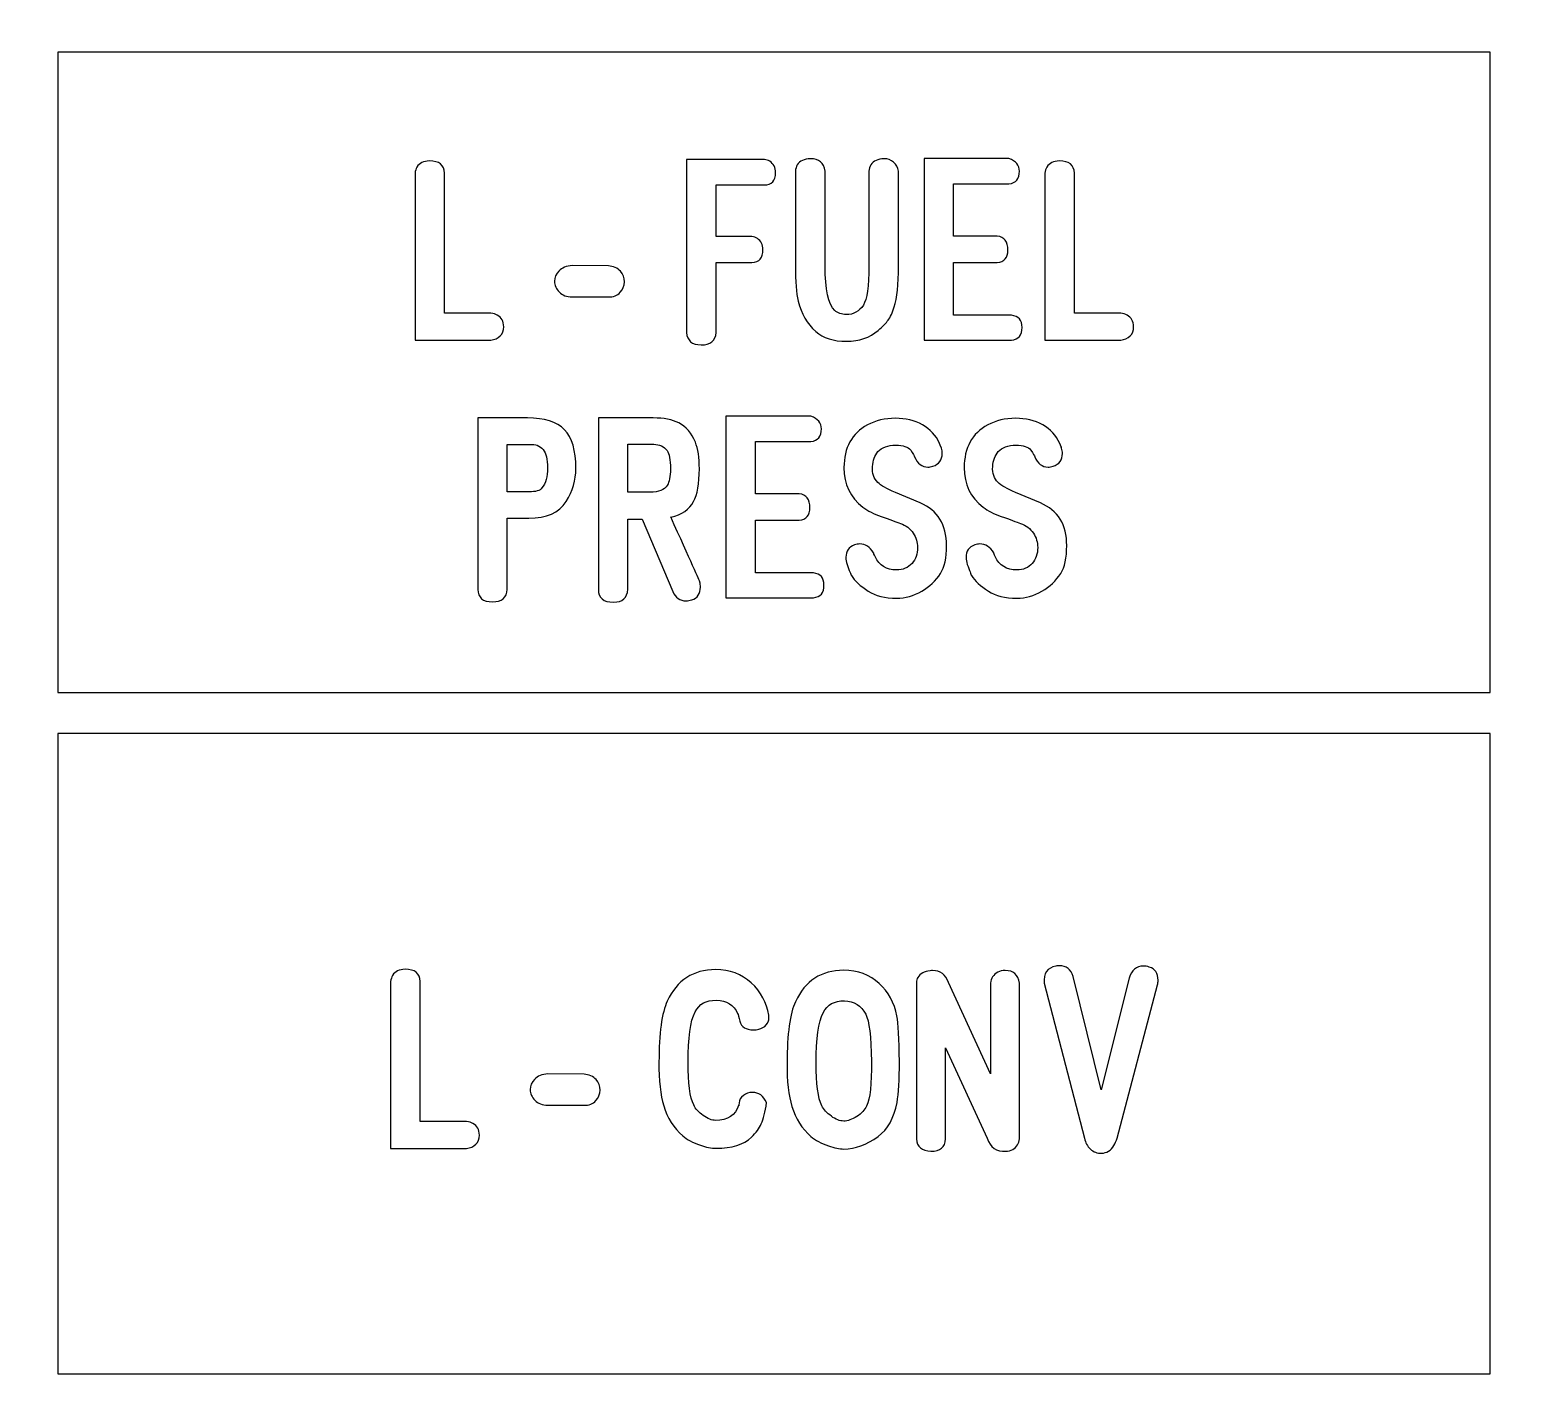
# Model space of a CAD drawing. Extents: x -224 to 225, y -79 to 79.
# Drawn here: x 127.49 to 152.49, y -57.31 to -34.39 of the extents above; entities that cross this region are included whole.
import ezdxf

# ---------------------------------------------------------------- set-up
doc = ezdxf.new("R2010")
doc.units = 0
doc.header["$MEASUREMENT"] = 0
doc.layers.add('PLAN_1', color=7, linetype='CONTINUOUS')

msp = doc.modelspace()

# ---------------------------------------------------------------- linework, layer by layer
at = {"layer": 'PLAN_1', "color": 250}
for points, knots in [([(223.9759, 78.3773), (223.9759, 78.3773), (80.9759, 78.3773), (80.9759, 78.3773), (80.9759, 78.3773), (80.4251, 78.3773), (79.9759, 77.9273), (79.9759, 77.3758), (79.9759, 77.3758), (79.9759, 77.3758), (79.9758, 71.3342), (79.9758, 71.3342), (79.9758, 71.3342), (79.9758, 70.7827), (80.4251, 70.3325), (80.9759, 70.3325), (80.9759, 70.3325), (80.9759, 70.3325), (84.7471, 70.3329), (84.7471, 70.3329), (84.7471, 70.3329), (84.7471, 70.3329), (84.7471, 70.3312), (84.7471, 70.3312), (84.7471, 70.3312), (84.7774, 70.3321), (84.8074, 70.3317), (84.8374, 70.3317), (84.8374, 70.3317), (88.2125, 70.3329), (90.9501, 67.5933), (90.9501, 64.2164), (90.9501, 64.2164), (90.9499, 60.8399), (88.2127, 58.101), (84.8374, 58.101), (84.8374, 58.101), (84.8072, 58.1014), (84.7774, 58.1018), (84.7474, 58.1024), (84.7474, 58.1024), (84.7474, 58.1024), (84.7471, 58.1014), (84.7471, 58.1014), (84.7471, 58.1014), (84.7471, 58.1014), (80.9759, 58.1014), (80.9759, 58.1014), (80.9759, 58.1014), (80.4251, 58.1014), (79.9759, 57.6514), (79.9759, 57.0999), (79.9759, 57.0999), (79.9759, 57.0999), (79.9758, -57.5), (79.9758, -57.5), (79.9758, -57.5), (79.9758, -58.0516), (80.4251, -58.5014), (80.9759, -58.5014), (80.9759, -58.5014), (80.9759, -58.5014), (84.7471, -58.5013), (84.7471, -58.5013), (84.7471, -58.5013), (84.7471, -58.5013), (84.7471, -58.502), (84.7471, -58.502), (84.7471, -58.502), (84.7774, -58.5013), (84.8074, -58.5014), (84.8374, -58.5014), (84.8374, -58.5014), (88.2125, -58.5013), (90.9501, -61.2399), (90.9501, -64.6167), (90.9501, -64.6167), (90.9499, -67.9901), (88.2177, -70.7272), (84.8467, -70.7321), (84.8467, -70.7321), (84.8397, -70.7321), (84.8338, -70.732), (84.8269, -70.7319), (84.8269, -70.7319), (84.8002, -70.7315), (84.7739, -70.7314), (84.7474, -70.7309), (84.7474, -70.7309), (84.7474, -70.7309), (84.7471, -70.7314), (84.7471, -70.7314), (84.7471, -70.7314), (84.7471, -70.7314), (80.9759, -70.7314), (80.9759, -70.7314), (80.9759, -70.7314), (80.4251, -70.7314), (79.9759, -71.181), (79.9759, -71.7325), (79.9759, -71.7325), (79.9759, -71.7325), (79.9758, -77.6209), (79.9758, -77.6209), (79.9758, -77.6209), (79.9758, -77.9033), (80.0791, -78.1466), (80.2822, -78.3424), (80.2822, -78.3424), (80.4854, -78.5379), (80.7318, -78.6325), (81.0136, -78.6218), (81.0136, -78.6218), (81.0136, -78.6218), (224.0136, -78.5346), (224.0136, -78.5346), (224.0136, -78.5346), (224.5508, -78.5142), (224.9758, -78.0725), (224.9758, -77.5342), (224.9758, -77.5342), (224.9758, -77.5342), (224.9758, -71.7378), (224.9758, -71.7378), (224.9758, -71.7378), (224.9758, -71.1866), (224.5266, -70.7368), (223.9758, -70.7368), (223.9758, -70.7368), (223.9758, -70.7368), (220.4778, -70.7365), (220.4778, -70.7365), (220.4778, -70.7365), (220.4778, -70.7365), (220.4778, -70.735), (220.4778, -70.735), (220.4778, -70.735), (220.4481, -70.7357), (220.4179, -70.7368), (220.3879, -70.7368), (220.3879, -70.7368), (217.0127, -70.7365), (214.2753, -67.9983), (214.2753, -64.6215), (214.2753, -64.6215), (214.2753, -61.2481), (217.0057, -58.5128), (220.3752, -58.506), (220.3752, -58.506), (220.381, -58.5058), (220.3857, -58.506), (220.3914, -58.5058), (220.3914, -58.5058), (220.4203, -58.5054), (220.4492, -58.5066), (220.4779, -58.5072), (220.4779, -58.5072), (220.4779, -58.5072), (220.4778, -58.505), (220.4778, -58.505), (220.4778, -58.505), (220.4778, -58.505), (223.9759, -58.505), (223.9759, -58.505), (223.9759, -58.505), (224.5267, -58.505), (224.9758, -58.0556), (224.9758, -57.5041), (224.9758, -57.5041), (224.9758, -57.5041), (224.9758, 57.096), (224.9758, 57.096), (224.9758, 57.096), (224.9758, 57.6478), (224.5266, 58.0971), (223.9758, 58.0971), (223.9758, 58.0971), (223.9758, 58.0971), (220.4778, 58.0973), (220.4778, 58.0973), (220.4778, 58.0973), (220.4778, 58.0973), (220.4778, 58.099), (220.4778, 58.099), (220.4778, 58.099), (220.4481, 58.0981), (220.4179, 58.0971), (220.3879, 58.0971), (220.3879, 58.0971), (217.0127, 58.0973), (214.2753, 60.8356), (214.2753, 64.2126), (214.2753, 64.2126), (214.2753, 67.5856), (217.0053, 70.3207), (220.3743, 70.3279), (220.3743, 70.3279), (220.3808, 70.3282), (220.386, 70.3279), (220.3923, 70.328), (220.3923, 70.328), (220.4209, 70.3288), (220.4495, 70.3274), (220.4779, 70.3268), (220.4779, 70.3268), (220.4779, 70.3268), (220.4778, 70.3291), (220.4778, 70.3291), (220.4778, 70.3291), (220.4778, 70.3291), (223.9759, 70.3291), (223.9759, 70.3291), (223.9759, 70.3291), (224.5267, 70.3291), (224.9758, 70.7785), (224.9758, 71.3299), (224.9758, 71.3299), (224.9758, 71.3299), (224.9758, 77.3759), (224.9758, 77.3759), (224.9758, 77.3759), (224.9758, 77.9276), (224.5265, 78.377), (223.9759, 78.3773)], [0, 0, 0, 0, 0.0175439, 0.0175439, 0.0175439, 0.0175439, 0.0350877, 0.0350877, 0.0350877, 0.0350877, 0.0526316, 0.0526316, 0.0526316, 0.0526316, 0.0701754, 0.0701754, 0.0701754, 0.0701754, 0.0877193, 0.0877193, 0.0877193, 0.0877193, 0.1052632, 0.1052632, 0.1052632, 0.1052632, 0.122807, 0.122807, 0.122807, 0.122807, 0.1403509, 0.1403509, 0.1403509, 0.1403509, 0.1578947, 0.1578947, 0.1578947, 0.1578947, 0.1754386, 0.1754386, 0.1754386, 0.1754386, 0.1929825, 0.1929825, 0.1929825, 0.1929825, 0.2105263, 0.2105263, 0.2105263, 0.2105263, 0.2280702, 0.2280702, 0.2280702, 0.2280702, 0.245614, 0.245614, 0.245614, 0.245614, 0.2631579, 0.2631579, 0.2631579, 0.2631579, 0.2807018, 0.2807018, 0.2807018, 0.2807018, 0.2982456, 0.2982456, 0.2982456, 0.2982456, 0.3157895, 0.3157895, 0.3157895, 0.3157895, 0.3333333, 0.3333333, 0.3333333, 0.3333333, 0.3508772, 0.3508772, 0.3508772, 0.3508772, 0.3684211, 0.3684211, 0.3684211, 0.3684211, 0.3859649, 0.3859649, 0.3859649, 0.3859649, 0.4035088, 0.4035088, 0.4035088, 0.4035088, 0.4210526, 0.4210526, 0.4210526, 0.4210526, 0.4385965, 0.4385965, 0.4385965, 0.4385965, 0.4561404, 0.4561404, 0.4561404, 0.4561404, 0.4736842, 0.4736842, 0.4736842, 0.4736842, 0.4912281, 0.4912281, 0.4912281, 0.4912281, 0.5087719, 0.5087719, 0.5087719, 0.5087719, 0.5263158, 0.5263158, 0.5263158, 0.5263158, 0.5438596, 0.5438596, 0.5438596, 0.5438596, 0.5614035, 0.5614035, 0.5614035, 0.5614035, 0.5789474, 0.5789474, 0.5789474, 0.5789474, 0.5964912, 0.5964912, 0.5964912, 0.5964912, 0.6140351, 0.6140351, 0.6140351, 0.6140351, 0.6315789, 0.6315789, 0.6315789, 0.6315789, 0.6491228, 0.6491228, 0.6491228, 0.6491228, 0.6666667, 0.6666667, 0.6666667, 0.6666667, 0.6842105, 0.6842105, 0.6842105, 0.6842105, 0.7017544, 0.7017544, 0.7017544, 0.7017544, 0.7192982, 0.7192982, 0.7192982, 0.7192982, 0.7368421, 0.7368421, 0.7368421, 0.7368421, 0.754386, 0.754386, 0.754386, 0.754386, 0.7719298, 0.7719298, 0.7719298, 0.7719298, 0.7894737, 0.7894737, 0.7894737, 0.7894737, 0.8070175, 0.8070175, 0.8070175, 0.8070175, 0.8245614, 0.8245614, 0.8245614, 0.8245614, 0.8421053, 0.8421053, 0.8421053, 0.8421053, 0.8596491, 0.8596491, 0.8596491, 0.8596491, 0.877193, 0.877193, 0.877193, 0.877193, 0.8947368, 0.8947368, 0.8947368, 0.8947368, 0.9122807, 0.9122807, 0.9122807, 0.9122807, 0.9298246, 0.9298246, 0.9298246, 0.9298246, 0.9473684, 0.9473684, 0.9473684, 0.9473684, 0.9649123, 0.9649123, 0.9649123, 0.9649123, 1, 1, 1, 1]), ([(101.9357, 69.1187), (101.9357, 69.1187), (203.0161, 69.1187), (203.0161, 69.1187), (203.0161, 69.1187), (203.0161, 69.1187), (203.0161, -69.3472), (203.0161, -69.3472), (203.0161, -69.3472), (203.0161, -69.3472), (101.9357, -69.3472), (101.9357, -69.3472), (101.9357, -69.3472), (101.9357, -69.3472), (101.9357, 69.1187), (101.9357, 69.1187)], [0, 0, 0, 0, 0.2, 0.2, 0.2, 0.2, 0.4, 0.4, 0.4, 0.4, 0.6, 0.6, 0.6, 0.6, 1, 1, 1, 1]), ([(127.9581, -34.7687), (127.9581, -34.7687), (152.0173, -34.7687), (152.0173, -34.7687), (152.0173, -34.7687), (152.0173, -34.7687), (152.0173, -45.5231), (152.0173, -45.5231), (152.0173, -45.5231), (152.0173, -45.5231), (127.9581, -45.5231), (127.9581, -45.5231), (127.9581, -45.5231), (127.9581, -45.5231), (127.9581, -34.7687), (127.9581, -34.7687)], [0, 0, 0, 0, 0.2, 0.2, 0.2, 0.2, 0.4, 0.4, 0.4, 0.4, 0.6, 0.6, 0.6, 0.6, 1, 1, 1, 1]), ([(127.9581, -46.2139), (127.9581, -46.2139), (152.0173, -46.2139), (152.0173, -46.2139), (152.0173, -46.2139), (152.0173, -46.2139), (152.0173, -56.9683), (152.0173, -56.9683), (152.0173, -56.9683), (152.0173, -56.9683), (127.9581, -56.9683), (127.9581, -56.9683), (127.9581, -56.9683), (127.9581, -56.9683), (127.9581, -46.2139), (127.9581, -46.2139)], [0, 0, 0, 0, 0.2, 0.2, 0.2, 0.2, 0.4, 0.4, 0.4, 0.4, 0.6, 0.6, 0.6, 0.6, 1, 1, 1, 1])]:
    msp.add_open_spline(points, degree=3, knots=knots, dxfattribs=at)
at = {"layer": 'PLAN_1', "color": 7}
for points, knots in [([(133.9583, -39.6054), (133.9583, -39.6054), (133.9583, -36.8007), (133.9583, -36.8007), (133.9583, -36.8007), (133.9632, -36.7613), (133.974, -36.7269), (133.9918, -36.6984), (133.9918, -36.6984), (134.0325, -36.6303), (134.1024, -36.5961), (134.2003, -36.5961), (134.2003, -36.5961), (134.3631, -36.5947), (134.4475, -36.6628), (134.4552, -36.8007), (134.4552, -36.8007), (134.4552, -36.8007), (134.4554, -39.1526), (134.4554, -39.1526), (134.4554, -39.1526), (134.4554, -39.1526), (135.234, -39.1526), (135.234, -39.1526), (135.234, -39.1526), (135.2747, -39.1579), (135.3102, -39.1679), (135.34, -39.1846), (135.34, -39.1846), (135.4106, -39.224), (135.4468, -39.29), (135.4481, -39.3816), (135.4481, -39.3816), (135.4507, -39.4437), (135.4309, -39.4954), (135.389, -39.5354), (135.389, -39.5354), (135.3477, -39.576), (135.2962, -39.5989), (135.2339, -39.6054), (135.2339, -39.6054), (135.2339, -39.6054), (133.9583, -39.6054), (133.9583, -39.6054)], [0, 0, 0, 0, 0.0833333, 0.0833333, 0.0833333, 0.0833333, 0.1666667, 0.1666667, 0.1666667, 0.1666667, 0.25, 0.25, 0.25, 0.25, 0.3333333, 0.3333333, 0.3333333, 0.3333333, 0.4166667, 0.4166667, 0.4166667, 0.4166667, 0.5, 0.5, 0.5, 0.5, 0.5833333, 0.5833333, 0.5833333, 0.5833333, 0.6666667, 0.6666667, 0.6666667, 0.6666667, 0.75, 0.75, 0.75, 0.75, 0.8333333, 0.8333333, 0.8333333, 0.8333333, 1, 1, 1, 1]), ([(139.0151, -36.9984), (139.0151, -36.9984), (139.0151, -37.8641), (139.0151, -37.8641), (139.0151, -37.8641), (139.0151, -37.8641), (139.6151, -37.8641), (139.6151, -37.8641), (139.6151, -37.8641), (139.6509, -37.8705), (139.6818, -37.8814), (139.7079, -37.8978), (139.7079, -37.8978), (139.7703, -37.9374), (139.802, -38.0009), (139.8026, -38.0874), (139.8026, -38.0874), (139.804, -38.2238), (139.7416, -38.2958), (139.6151, -38.3035), (139.6151, -38.3035), (139.6151, -38.3035), (139.0151, -38.3034), (139.0151, -38.3034), (139.0151, -38.3034), (139.0151, -38.3034), (139.0151, -39.4769), (139.0151, -39.4769), (139.0151, -39.4769), (139.0061, -39.6175), (138.9222, -39.6867), (138.762, -39.6854), (138.762, -39.6854), (138.6102, -39.6841), (138.5294, -39.6148), (138.5179, -39.4769), (138.5179, -39.4769), (138.5179, -39.4769), (138.518, -36.5717), (138.518, -36.5717), (138.518, -36.5717), (138.518, -36.5717), (139.8257, -36.5717), (139.8257, -36.5717), (139.8257, -36.5717), (139.8612, -36.5756), (139.8923, -36.5853), (139.9183, -36.6017), (139.9183, -36.6017), (139.9807, -36.641), (140.0124, -36.7059), (140.0137, -36.7957), (140.0137, -36.7957), (140.0138, -36.9272), (139.9507, -36.9946), (139.8255, -36.9984), (139.8255, -36.9984), (139.8255, -36.9984), (139.0151, -36.9984), (139.0151, -36.9984)], [0, 0, 0, 0, 0.0625, 0.0625, 0.0625, 0.0625, 0.125, 0.125, 0.125, 0.125, 0.1875, 0.1875, 0.1875, 0.1875, 0.25, 0.25, 0.25, 0.25, 0.3125, 0.3125, 0.3125, 0.3125, 0.375, 0.375, 0.375, 0.375, 0.4375, 0.4375, 0.4375, 0.4375, 0.5, 0.5, 0.5, 0.5, 0.5625, 0.5625, 0.5625, 0.5625, 0.625, 0.625, 0.625, 0.625, 0.6875, 0.6875, 0.6875, 0.6875, 0.75, 0.75, 0.75, 0.75, 0.8125, 0.8125, 0.8125, 0.8125, 0.875, 0.875, 0.875, 0.875, 1, 1, 1, 1]), ([(142.0085, -39.0466), (141.9773, -39.1445), (141.9423, -39.2195), (141.9042, -39.2717), (141.9042, -39.2717), (141.872, -39.3153), (141.8158, -39.3721), (141.7364, -39.4413), (141.7364, -39.4413), (141.5947, -39.564), (141.4192, -39.6256), (141.2094, -39.6256), (141.2094, -39.6256), (140.9857, -39.6255), (140.8127, -39.5704), (140.6894, -39.4598), (140.6894, -39.4598), (140.5432, -39.328), (140.4447, -39.1591), (140.3951, -38.9512), (140.3951, -38.9512), (140.3628, -38.8164), (140.3468, -38.6193), (140.3468, -38.3614), (140.3468, -38.3614), (140.3468, -38.3614), (140.347, -36.765), (140.347, -36.765), (140.347, -36.765), (140.3507, -36.7256), (140.3607, -36.6913), (140.3785, -36.6628), (140.3785, -36.6628), (140.422, -36.5947), (140.4955, -36.5598), (140.5998, -36.5586), (140.5998, -36.5586), (140.7417, -36.5572), (140.8235, -36.6259), (140.8458, -36.7651), (140.8458, -36.7651), (140.8458, -36.7651), (140.8458, -38.3593), (140.8458, -38.3593), (140.8458, -38.3593), (140.8458, -38.7541), (140.9004, -39.0033), (141.0098, -39.1064), (141.0098, -39.1064), (141.0582, -39.152), (141.1223, -39.1756), (141.2018, -39.1768), (141.2018, -39.1768), (141.3233, -39.178), (141.4192, -39.1248), (141.4884, -39.0166), (141.4884, -39.0166), (141.5495, -38.9226), (141.58, -38.7033), (141.58, -38.3593), (141.58, -38.3593), (141.58, -38.3593), (141.5801, -36.765), (141.5801, -36.765), (141.5801, -36.765), (141.5838, -36.7256), (141.5946, -36.6913), (141.6137, -36.6628), (141.6137, -36.6628), (141.6571, -36.5947), (141.7313, -36.5598), (141.8368, -36.5586), (141.8368, -36.5586), (141.8992, -36.5586), (141.9519, -36.5775), (141.9964, -36.6163), (141.9964, -36.6163), (142.0402, -36.6544), (142.0669, -36.704), (142.0771, -36.7651), (142.0771, -36.7651), (142.0771, -36.7651), (142.0771, -38.3614), (142.0771, -38.3614), (142.0771, -38.3614), (142.0771, -38.6714), (142.0542, -38.8998), (142.0085, -39.0466)], [0, 0, 0, 0, 0.0434783, 0.0434783, 0.0434783, 0.0434783, 0.0869565, 0.0869565, 0.0869565, 0.0869565, 0.1304348, 0.1304348, 0.1304348, 0.1304348, 0.173913, 0.173913, 0.173913, 0.173913, 0.2173913, 0.2173913, 0.2173913, 0.2173913, 0.2608696, 0.2608696, 0.2608696, 0.2608696, 0.3043478, 0.3043478, 0.3043478, 0.3043478, 0.3478261, 0.3478261, 0.3478261, 0.3478261, 0.3913043, 0.3913043, 0.3913043, 0.3913043, 0.4347826, 0.4347826, 0.4347826, 0.4347826, 0.4782609, 0.4782609, 0.4782609, 0.4782609, 0.5217391, 0.5217391, 0.5217391, 0.5217391, 0.5652174, 0.5652174, 0.5652174, 0.5652174, 0.6086957, 0.6086957, 0.6086957, 0.6086957, 0.6521739, 0.6521739, 0.6521739, 0.6521739, 0.6956522, 0.6956522, 0.6956522, 0.6956522, 0.7391304, 0.7391304, 0.7391304, 0.7391304, 0.7826087, 0.7826087, 0.7826087, 0.7826087, 0.826087, 0.826087, 0.826087, 0.826087, 0.8695652, 0.8695652, 0.8695652, 0.8695652, 0.9130435, 0.9130435, 0.9130435, 0.9130435, 1, 1, 1, 1]), ([(142.507, -39.6054), (142.507, -39.6054), (142.507, -36.5527), (142.507, -36.5527), (142.507, -36.5527), (142.507, -36.5527), (143.9333, -36.5527), (143.9333, -36.5527), (143.9333, -36.5527), (144.0516, -36.5971), (144.11, -36.6697), (144.11, -36.769), (144.11, -36.769), (144.1101, -36.8955), (144.0515, -36.9666), (143.9333, -36.9813), (143.9333, -36.9813), (143.9333, -36.9813), (143.0041, -36.9811), (143.0041, -36.9811), (143.0041, -36.9811), (143.0041, -36.9811), (143.0041, -37.8565), (143.0041, -37.8565), (143.0041, -37.8565), (143.0041, -37.8565), (143.7363, -37.8565), (143.7363, -37.8565), (143.7363, -37.8565), (143.8565, -37.8736), (143.9168, -37.952), (143.9168, -38.0912), (143.9168, -38.0912), (143.9169, -38.2189), (143.8564, -38.2902), (143.7362, -38.3035), (143.7362, -38.3035), (143.7362, -38.3035), (143.0041, -38.3034), (143.0041, -38.3034), (143.0041, -38.3034), (143.0041, -38.3034), (143.0041, -39.1883), (143.0041, -39.1883), (143.0041, -39.1883), (143.0041, -39.1883), (143.976, -39.1883), (143.976, -39.1883), (143.976, -39.1883), (144.0943, -39.1998), (144.1532, -39.2685), (144.1532, -39.395), (144.1532, -39.395), (144.1532, -39.5226), (144.0941, -39.5927), (143.9765, -39.6054), (143.9765, -39.6054), (143.9765, -39.6054), (142.507, -39.6054), (142.507, -39.6054)], [0, 0, 0, 0, 0.0625, 0.0625, 0.0625, 0.0625, 0.125, 0.125, 0.125, 0.125, 0.1875, 0.1875, 0.1875, 0.1875, 0.25, 0.25, 0.25, 0.25, 0.3125, 0.3125, 0.3125, 0.3125, 0.375, 0.375, 0.375, 0.375, 0.4375, 0.4375, 0.4375, 0.4375, 0.5, 0.5, 0.5, 0.5, 0.5625, 0.5625, 0.5625, 0.5625, 0.625, 0.625, 0.625, 0.625, 0.6875, 0.6875, 0.6875, 0.6875, 0.75, 0.75, 0.75, 0.75, 0.8125, 0.8125, 0.8125, 0.8125, 0.875, 0.875, 0.875, 0.875, 1, 1, 1, 1]), ([(144.5374, -39.6054), (144.5374, -39.6054), (144.5374, -36.8007), (144.5374, -36.8007), (144.5374, -36.8007), (144.5423, -36.7613), (144.5531, -36.7269), (144.5709, -36.6984), (144.5709, -36.6984), (144.6116, -36.6303), (144.6815, -36.5961), (144.7794, -36.5961), (144.7794, -36.5961), (144.9422, -36.5947), (145.0266, -36.6628), (145.0343, -36.8007), (145.0343, -36.8007), (145.0343, -36.8007), (145.0345, -39.1526), (145.0345, -39.1526), (145.0345, -39.1526), (145.0345, -39.1526), (145.8131, -39.1526), (145.8131, -39.1526), (145.8131, -39.1526), (145.8538, -39.1579), (145.8893, -39.1679), (145.9191, -39.1846), (145.9191, -39.1846), (145.9897, -39.224), (146.0259, -39.29), (146.0272, -39.3816), (146.0272, -39.3816), (146.0298, -39.4437), (146.01, -39.4954), (145.9681, -39.5354), (145.9681, -39.5354), (145.9268, -39.576), (145.8753, -39.5989), (145.813, -39.6054), (145.813, -39.6054), (145.813, -39.6054), (144.5374, -39.6054), (144.5374, -39.6054)], [0, 0, 0, 0, 0.0833333, 0.0833333, 0.0833333, 0.0833333, 0.1666667, 0.1666667, 0.1666667, 0.1666667, 0.25, 0.25, 0.25, 0.25, 0.3333333, 0.3333333, 0.3333333, 0.3333333, 0.4166667, 0.4166667, 0.4166667, 0.4166667, 0.5, 0.5, 0.5, 0.5, 0.5833333, 0.5833333, 0.5833333, 0.5833333, 0.6666667, 0.6666667, 0.6666667, 0.6666667, 0.75, 0.75, 0.75, 0.75, 0.8333333, 0.8333333, 0.8333333, 0.8333333, 1, 1, 1, 1]), ([(136.5969, -38.8806), (136.5072, -38.8793), (136.4347, -38.8514), (136.3788, -38.7968), (136.3788, -38.7968), (136.328, -38.7457), (136.3025, -38.6856), (136.3025, -38.6162), (136.3025, -38.6162), (136.3026, -38.5495), (136.3267, -38.4922), (136.375, -38.4445), (136.375, -38.4445), (136.4272, -38.3911), (136.5015, -38.3606), (136.5968, -38.3518), (136.5968, -38.3518), (136.5968, -38.3518), (137.2059, -38.3574), (137.2059, -38.3574), (137.2059, -38.3574), (137.2916, -38.3651), (137.359, -38.3956), (137.4086, -38.4491), (137.4086, -38.4491), (137.4526, -38.4974), (137.4741, -38.5551), (137.4741, -38.6239), (137.4741, -38.6239), (137.4742, -38.693), (137.4512, -38.7529), (137.4054, -38.8024), (137.4054, -38.8024), (137.3547, -38.8558), (137.2878, -38.8819), (137.2058, -38.8806), (137.2058, -38.8806), (137.2058, -38.8806), (136.5969, -38.8806), (136.5969, -38.8806)], [0, 0, 0, 0, 0.0909091, 0.0909091, 0.0909091, 0.0909091, 0.1818182, 0.1818182, 0.1818182, 0.1818182, 0.2727273, 0.2727273, 0.2727273, 0.2727273, 0.3636364, 0.3636364, 0.3636364, 0.3636364, 0.4545455, 0.4545455, 0.4545455, 0.4545455, 0.5454545, 0.5454545, 0.5454545, 0.5454545, 0.6363636, 0.6363636, 0.6363636, 0.6363636, 0.7272727, 0.7272727, 0.7272727, 0.7272727, 0.8181818, 0.8181818, 0.8181818, 0.8181818, 1, 1, 1, 1]), ([(136.4953, -42.3169), (136.375, -42.5046), (136.1659, -42.598), (135.8697, -42.598), (135.8697, -42.598), (135.8697, -42.598), (135.5081, -42.598), (135.5081, -42.598), (135.5081, -42.598), (135.5081, -42.598), (135.5081, -43.7925), (135.5081, -43.7925), (135.5081, -43.7925), (135.5017, -43.9316), (135.4177, -44.001), (135.2569, -44.001), (135.2569, -44.001), (135.0993, -44.001), (135.0172, -43.9318), (135.0108, -43.7925), (135.0108, -43.7925), (135.0108, -43.7925), (135.011, -40.9129), (135.011, -40.9129), (135.011, -40.9129), (135.011, -40.9129), (135.8474, -40.9129), (135.8474, -40.9129), (135.8474, -40.9129), (136.133, -40.9129), (136.3401, -40.979), (136.4685, -41.1113), (136.4685, -41.1113), (136.5969, -41.2434), (136.6611, -41.459), (136.6611, -41.7584), (136.6611, -41.7584), (136.6612, -41.9579), (136.6058, -42.1442), (136.4953, -42.3169)], [0, 0, 0, 0, 0.0909091, 0.0909091, 0.0909091, 0.0909091, 0.1818182, 0.1818182, 0.1818182, 0.1818182, 0.2727273, 0.2727273, 0.2727273, 0.2727273, 0.3636364, 0.3636364, 0.3636364, 0.3636364, 0.4545455, 0.4545455, 0.4545455, 0.4545455, 0.5454545, 0.5454545, 0.5454545, 0.5454545, 0.6363636, 0.6363636, 0.6363636, 0.6363636, 0.7272727, 0.7272727, 0.7272727, 0.7272727, 0.8181818, 0.8181818, 0.8181818, 0.8181818, 1, 1, 1, 1]), ([(138.2892, -43.8292), (138.2892, -43.8292), (137.773, -42.6153), (137.773, -42.6153), (137.773, -42.6153), (137.6905, -42.6114), (137.6108, -42.6107), (137.5345, -42.6133), (137.5345, -42.6133), (137.5345, -42.6133), (137.5345, -43.7918), (137.5345, -43.7918), (137.5345, -43.7918), (137.5212, -43.9362), (137.4411, -44.0081), (137.2942, -44.0081), (137.2942, -44.0081), (137.1208, -44.0081), (137.0349, -43.9362), (137.0374, -43.7918), (137.0374, -43.7918), (137.0374, -43.7918), (137.0374, -40.9129), (137.0374, -40.9129), (137.0374, -40.9129), (137.0374, -40.9129), (137.9592, -40.9129), (137.9592, -40.9129), (137.9592, -40.9129), (138.138, -40.9129), (138.2808, -40.9403), (138.3876, -40.9948), (138.3876, -40.9948), (138.5104, -41.0583), (138.6037, -41.1665), (138.6673, -41.3209), (138.6673, -41.3209), (138.7118, -41.4289), (138.734, -41.5784), (138.734, -41.7698), (138.734, -41.7698), (138.7341, -42.0176), (138.7016, -42.2007), (138.6374, -42.3191), (138.6374, -42.3191), (138.5662, -42.4493), (138.4391, -42.5364), (138.2554, -42.5797), (138.2554, -42.5797), (138.2554, -42.5797), (138.2537, -42.5739), (138.2537, -42.5739), (138.2537, -42.5739), (138.5817, -43.3005), (138.7442, -43.6653), (138.7417, -43.6691), (138.7417, -43.6691), (138.7488, -43.6964), (138.7525, -43.7245), (138.7525, -43.7531), (138.7525, -43.7531), (138.7525, -43.8661), (138.7042, -43.9381), (138.6075, -43.9693), (138.6075, -43.9693), (138.5727, -43.9799), (138.5402, -43.9858), (138.509, -43.9858), (138.509, -43.9858), (138.4074, -43.9858), (138.3342, -43.9337), (138.2892, -43.8292)], [0, 0, 0, 0, 0.0526316, 0.0526316, 0.0526316, 0.0526316, 0.1052632, 0.1052632, 0.1052632, 0.1052632, 0.1578947, 0.1578947, 0.1578947, 0.1578947, 0.2105263, 0.2105263, 0.2105263, 0.2105263, 0.2631579, 0.2631579, 0.2631579, 0.2631579, 0.3157895, 0.3157895, 0.3157895, 0.3157895, 0.3684211, 0.3684211, 0.3684211, 0.3684211, 0.4210526, 0.4210526, 0.4210526, 0.4210526, 0.4736842, 0.4736842, 0.4736842, 0.4736842, 0.5263158, 0.5263158, 0.5263158, 0.5263158, 0.5789474, 0.5789474, 0.5789474, 0.5789474, 0.6315789, 0.6315789, 0.6315789, 0.6315789, 0.6842105, 0.6842105, 0.6842105, 0.6842105, 0.7368421, 0.7368421, 0.7368421, 0.7368421, 0.7894737, 0.7894737, 0.7894737, 0.7894737, 0.8421053, 0.8421053, 0.8421053, 0.8421053, 0.8947368, 0.8947368, 0.8947368, 0.8947368, 1, 1, 1, 1]), ([(139.181, -43.9337), (139.181, -43.9337), (139.181, -40.881), (139.181, -40.881), (139.181, -40.881), (139.181, -40.881), (140.6075, -40.881), (140.6075, -40.881), (140.6075, -40.881), (140.7258, -40.9256), (140.7841, -40.9981), (140.7841, -41.0973), (140.7841, -41.0973), (140.7841, -41.2237), (140.7256, -41.2949), (140.6074, -41.3096), (140.6074, -41.3096), (140.6074, -41.3096), (139.678, -41.3094), (139.678, -41.3094), (139.678, -41.3094), (139.678, -41.3094), (139.678, -42.1849), (139.678, -42.1849), (139.678, -42.1849), (139.678, -42.1849), (140.4105, -42.1849), (140.4105, -42.1849), (140.4105, -42.1849), (140.5305, -42.2019), (140.5909, -42.2803), (140.5909, -42.4195), (140.5909, -42.4195), (140.5911, -42.5471), (140.5305, -42.6185), (140.4103, -42.6318), (140.4103, -42.6318), (140.4103, -42.6318), (139.678, -42.6317), (139.678, -42.6317), (139.678, -42.6317), (139.678, -42.6317), (139.678, -43.5166), (139.678, -43.5166), (139.678, -43.5166), (139.678, -43.5166), (140.6502, -43.5166), (140.6502, -43.5166), (140.6502, -43.5166), (140.7683, -43.5281), (140.8273, -43.5968), (140.8273, -43.7233), (140.8273, -43.7233), (140.8274, -43.8509), (140.7682, -43.921), (140.6506, -43.9337), (140.6506, -43.9337), (140.6506, -43.9337), (139.181, -43.9337), (139.181, -43.9337)], [0, 0, 0, 0, 0.0625, 0.0625, 0.0625, 0.0625, 0.125, 0.125, 0.125, 0.125, 0.1875, 0.1875, 0.1875, 0.1875, 0.25, 0.25, 0.25, 0.25, 0.3125, 0.3125, 0.3125, 0.3125, 0.375, 0.375, 0.375, 0.375, 0.4375, 0.4375, 0.4375, 0.4375, 0.5, 0.5, 0.5, 0.5, 0.5625, 0.5625, 0.5625, 0.5625, 0.625, 0.625, 0.625, 0.625, 0.6875, 0.6875, 0.6875, 0.6875, 0.75, 0.75, 0.75, 0.75, 0.8125, 0.8125, 0.8125, 0.8125, 0.875, 0.875, 0.875, 0.875, 1, 1, 1, 1]), ([(142.7854, -43.5242), (142.706, -43.6482), (142.6002, -43.7481), (142.4687, -43.8237), (142.4687, -43.8237), (142.3333, -43.9018), (142.1934, -43.9412), (142.0497, -43.9412), (142.0497, -43.9412), (141.8509, -43.9411), (141.6912, -43.9018), (141.5711, -43.8237), (141.5711, -43.8237), (141.4358, -43.7359), (141.3409, -43.6483), (141.2876, -43.5612), (141.2876, -43.5612), (141.2769, -43.5414), (141.2526, -43.4785), (141.2151, -43.373), (141.2151, -43.373), (141.2018, -43.3347), (141.1947, -43.2947), (141.1947, -43.2541), (141.1947, -43.2541), (141.1947, -43.1485), (141.2431, -43.0787), (141.3397, -43.0455), (141.3397, -43.0455), (141.3697, -43.0354), (141.3988, -43.0303), (141.4274, -43.0303), (141.4274, -43.0303), (141.5215, -43.0303), (141.599, -43.0793), (141.6601, -43.1779), (141.6601, -43.1779), (141.6602, -43.186), (141.6683, -43.2076), (141.6842, -43.2408), (141.6842, -43.2408), (141.7549, -43.3914), (141.8762, -43.4664), (142.0472, -43.4664), (142.0472, -43.4664), (142.1553, -43.4664), (142.2417, -43.4295), (142.3059, -43.3564), (142.3059, -43.3564), (142.3671, -43.2885), (142.3975, -43.1987), (142.3975, -43.0882), (142.3975, -43.0882), (142.3976, -43.0017), (142.3739, -42.9222), (142.3269, -42.8497), (142.3269, -42.8497), (142.2748, -42.7715), (142.2023, -42.717), (142.1108, -42.6857), (142.1108, -42.6857), (142.039, -42.6584), (141.9309, -42.6197), (141.7866, -42.5689), (141.7866, -42.5689), (141.664, -42.5262), (141.5622, -42.4741), (141.4814, -42.4124), (141.4814, -42.4124), (141.2691, -42.2508), (141.163, -42.0291), (141.163, -41.7476), (141.163, -41.7476), (141.1631, -41.4118), (141.2945, -41.1729), (141.5577, -41.0304), (141.5577, -41.0304), (141.6946, -40.956), (141.8508, -40.9185), (142.0269, -40.9185), (142.0269, -40.9185), (142.196, -40.9185), (142.3472, -40.9554), (142.4814, -41.0286), (142.4814, -41.0286), (142.6105, -41.1004), (142.7064, -41.204), (142.7681, -41.3394), (142.7681, -41.3394), (142.7681, -41.3394), (142.7923, -41.3953), (142.7923, -41.3953), (142.7923, -41.3953), (142.7935, -41.3977), (142.7941, -41.4005), (142.7941, -41.4029), (142.7941, -41.4029), (142.7923, -41.3977), (142.7909, -41.3953), (142.7909, -41.3953), (142.7909, -41.3953), (142.7909, -41.3967), (142.7935, -41.4055), (142.7998, -41.4215), (142.7998, -41.4215), (142.8088, -41.45), (142.8132, -41.4798), (142.8132, -41.5111), (142.8132, -41.5111), (142.8134, -41.6196), (142.7604, -41.6909), (142.6549, -41.7234), (142.6549, -41.7234), (142.6264, -41.7329), (142.599, -41.738), (142.5729, -41.738), (142.5729, -41.738), (142.4726, -41.738), (142.3968, -41.6807), (142.3472, -41.5669), (142.3472, -41.5669), (142.3448, -41.5517), (142.3237, -41.5142), (142.2843, -41.4531), (142.2843, -41.4531), (142.2381, -41.3973), (142.1553, -41.3692), (142.0345, -41.3692), (142.0345, -41.3692), (141.8992, -41.3692), (141.7993, -41.4061), (141.7344, -41.4792), (141.7344, -41.4792), (141.6793, -41.5433), (141.648, -41.6273), (141.6416, -41.7303), (141.6416, -41.7303), (141.6354, -41.8422), (141.6651, -41.9313), (141.7313, -41.9968), (141.7313, -41.9968), (141.7835, -42.0488), (141.8819, -42.1055), (142.0269, -42.1665), (142.0269, -42.1665), (142.0269, -42.1665), (142.4427, -42.3411), (142.4427, -42.3411), (142.4427, -42.3411), (142.7383, -42.4657), (142.8857, -42.7049), (142.8857, -43.0582), (142.8857, -43.0582), (142.8858, -43.2637), (142.852, -43.4187), (142.7854, -43.5242)], [0, 0, 0, 0, 0.025, 0.025, 0.025, 0.025, 0.05, 0.05, 0.05, 0.05, 0.075, 0.075, 0.075, 0.075, 0.1, 0.1, 0.1, 0.1, 0.125, 0.125, 0.125, 0.125, 0.15, 0.15, 0.15, 0.15, 0.175, 0.175, 0.175, 0.175, 0.2, 0.2, 0.2, 0.2, 0.225, 0.225, 0.225, 0.225, 0.25, 0.25, 0.25, 0.25, 0.275, 0.275, 0.275, 0.275, 0.3, 0.3, 0.3, 0.3, 0.325, 0.325, 0.325, 0.325, 0.35, 0.35, 0.35, 0.35, 0.375, 0.375, 0.375, 0.375, 0.4, 0.4, 0.4, 0.4, 0.425, 0.425, 0.425, 0.425, 0.45, 0.45, 0.45, 0.45, 0.475, 0.475, 0.475, 0.475, 0.5, 0.5, 0.5, 0.5, 0.525, 0.525, 0.525, 0.525, 0.55, 0.55, 0.55, 0.55, 0.575, 0.575, 0.575, 0.575, 0.6, 0.6, 0.6, 0.6, 0.625, 0.625, 0.625, 0.625, 0.65, 0.65, 0.65, 0.65, 0.675, 0.675, 0.675, 0.675, 0.7, 0.7, 0.7, 0.7, 0.725, 0.725, 0.725, 0.725, 0.75, 0.75, 0.75, 0.75, 0.775, 0.775, 0.775, 0.775, 0.8, 0.8, 0.8, 0.8, 0.825, 0.825, 0.825, 0.825, 0.85, 0.85, 0.85, 0.85, 0.875, 0.875, 0.875, 0.875, 0.9, 0.9, 0.9, 0.9, 0.925, 0.925, 0.925, 0.925, 0.95, 0.95, 0.95, 0.95, 1, 1, 1, 1]), ([(144.8043, -43.5242), (144.7247, -43.6482), (144.6191, -43.7481), (144.4876, -43.8237), (144.4876, -43.8237), (144.3522, -43.9018), (144.2123, -43.9412), (144.0686, -43.9412), (144.0686, -43.9412), (143.8698, -43.9411), (143.7101, -43.9018), (143.59, -43.8237), (143.59, -43.8237), (143.4547, -43.7359), (143.3598, -43.6483), (143.3065, -43.5612), (143.3065, -43.5612), (143.2958, -43.5414), (143.2715, -43.4785), (143.234, -43.373), (143.234, -43.373), (143.2207, -43.3347), (143.2136, -43.2947), (143.2136, -43.2541), (143.2136, -43.2541), (143.2136, -43.1485), (143.262, -43.0787), (143.3586, -43.0455), (143.3586, -43.0455), (143.3886, -43.0354), (143.4177, -43.0303), (143.4463, -43.0303), (143.4463, -43.0303), (143.5404, -43.0303), (143.6179, -43.0793), (143.679, -43.1779), (143.679, -43.1779), (143.6791, -43.186), (143.6872, -43.2076), (143.7031, -43.2408), (143.7031, -43.2408), (143.7738, -43.3914), (143.8951, -43.4664), (144.0661, -43.4664), (144.0661, -43.4664), (144.1742, -43.4664), (144.2606, -43.4295), (144.3248, -43.3564), (144.3248, -43.3564), (144.386, -43.2885), (144.4164, -43.1987), (144.4164, -43.0882), (144.4164, -43.0882), (144.4165, -43.0017), (144.3928, -42.9222), (144.3458, -42.8497), (144.3458, -42.8497), (144.2937, -42.7715), (144.2212, -42.717), (144.1297, -42.6857), (144.1297, -42.6857), (144.058, -42.6584), (143.9498, -42.6197), (143.8055, -42.5689), (143.8055, -42.5689), (143.6829, -42.5262), (143.5811, -42.4741), (143.5003, -42.4124), (143.5003, -42.4124), (143.288, -42.2508), (143.1819, -42.0291), (143.1819, -41.7476), (143.1819, -41.7476), (143.182, -41.4118), (143.3134, -41.1729), (143.5766, -41.0304), (143.5766, -41.0304), (143.7135, -40.956), (143.8697, -40.9185), (144.0458, -40.9185), (144.0458, -40.9185), (144.2149, -40.9185), (144.3661, -40.9554), (144.5003, -41.0286), (144.5003, -41.0286), (144.6295, -41.1004), (144.7253, -41.204), (144.787, -41.3394), (144.787, -41.3394), (144.787, -41.3394), (144.8112, -41.3953), (144.8112, -41.3953), (144.8112, -41.3953), (144.8124, -41.3977), (144.813, -41.4005), (144.813, -41.4029), (144.813, -41.4029), (144.8112, -41.3977), (144.8098, -41.3953), (144.8098, -41.3953), (144.8098, -41.3953), (144.8098, -41.3967), (144.8124, -41.4055), (144.8187, -41.4215), (144.8187, -41.4215), (144.8277, -41.45), (144.8321, -41.4798), (144.8321, -41.5111), (144.8321, -41.5111), (144.8323, -41.6196), (144.7793, -41.6909), (144.6738, -41.7234), (144.6738, -41.7234), (144.6453, -41.7329), (144.6179, -41.738), (144.5918, -41.738), (144.5918, -41.738), (144.4915, -41.738), (144.4157, -41.6807), (144.3661, -41.5669), (144.3661, -41.5669), (144.3637, -41.5517), (144.3426, -41.5142), (144.3032, -41.4531), (144.3032, -41.4531), (144.257, -41.3973), (144.1742, -41.3692), (144.0534, -41.3692), (144.0534, -41.3692), (143.9181, -41.3692), (143.8182, -41.4061), (143.7533, -41.4792), (143.7533, -41.4792), (143.6982, -41.5433), (143.6669, -41.6273), (143.6605, -41.7303), (143.6605, -41.7303), (143.6543, -41.8422), (143.684, -41.9313), (143.7502, -41.9968), (143.7502, -41.9968), (143.8024, -42.0488), (143.9008, -42.1055), (144.0458, -42.1665), (144.0458, -42.1665), (144.0458, -42.1665), (144.4616, -42.3411), (144.4616, -42.3411), (144.4616, -42.3411), (144.7572, -42.4657), (144.9046, -42.7049), (144.9046, -43.0582), (144.9046, -43.0582), (144.9047, -43.2637), (144.8709, -43.4187), (144.8043, -43.5242)], [0, 0, 0, 0, 0.025, 0.025, 0.025, 0.025, 0.05, 0.05, 0.05, 0.05, 0.075, 0.075, 0.075, 0.075, 0.1, 0.1, 0.1, 0.1, 0.125, 0.125, 0.125, 0.125, 0.15, 0.15, 0.15, 0.15, 0.175, 0.175, 0.175, 0.175, 0.2, 0.2, 0.2, 0.2, 0.225, 0.225, 0.225, 0.225, 0.25, 0.25, 0.25, 0.25, 0.275, 0.275, 0.275, 0.275, 0.3, 0.3, 0.3, 0.3, 0.325, 0.325, 0.325, 0.325, 0.35, 0.35, 0.35, 0.35, 0.375, 0.375, 0.375, 0.375, 0.4, 0.4, 0.4, 0.4, 0.425, 0.425, 0.425, 0.425, 0.45, 0.45, 0.45, 0.45, 0.475, 0.475, 0.475, 0.475, 0.5, 0.5, 0.5, 0.5, 0.525, 0.525, 0.525, 0.525, 0.55, 0.55, 0.55, 0.55, 0.575, 0.575, 0.575, 0.575, 0.6, 0.6, 0.6, 0.6, 0.625, 0.625, 0.625, 0.625, 0.65, 0.65, 0.65, 0.65, 0.675, 0.675, 0.675, 0.675, 0.7, 0.7, 0.7, 0.7, 0.725, 0.725, 0.725, 0.725, 0.75, 0.75, 0.75, 0.75, 0.775, 0.775, 0.775, 0.775, 0.8, 0.8, 0.8, 0.8, 0.825, 0.825, 0.825, 0.825, 0.85, 0.85, 0.85, 0.85, 0.875, 0.875, 0.875, 0.875, 0.9, 0.9, 0.9, 0.9, 0.925, 0.925, 0.925, 0.925, 0.95, 0.95, 0.95, 0.95, 1, 1, 1, 1]), ([(136.1661, -41.5644), (136.1425, -41.4678), (136.0902, -41.4036), (136.0108, -41.3725), (136.0108, -41.3725), (135.9861, -41.3629), (135.9377, -41.3578), (135.8658, -41.3578), (135.8658, -41.3578), (135.8658, -41.3578), (135.5081, -41.3578), (135.5081, -41.3578), (135.5081, -41.3578), (135.5081, -41.3578), (135.5081, -42.155), (135.5081, -42.155), (135.5081, -42.155), (135.5081, -42.155), (135.8736, -42.155), (135.8736, -42.155), (135.8736, -42.155), (135.9847, -42.155), (136.0578, -42.1334), (136.0909, -42.0895), (136.0909, -42.0895), (136.1534, -42.0087), (136.1843, -41.8988), (136.1843, -41.7584), (136.1843, -41.7584), (136.1843, -41.68), (136.178, -41.6152), (136.1661, -41.5644)], [0, 0, 0, 0, 0.1111111, 0.1111111, 0.1111111, 0.1111111, 0.2222222, 0.2222222, 0.2222222, 0.2222222, 0.3333333, 0.3333333, 0.3333333, 0.3333333, 0.4444444, 0.4444444, 0.4444444, 0.4444444, 0.5555556, 0.5555556, 0.5555556, 0.5555556, 0.6666667, 0.6666667, 0.6666667, 0.6666667, 0.7777778, 0.7777778, 0.7777778, 0.7777778, 1, 1, 1, 1]), ([(138.1937, -41.462), (138.1392, -41.3915), (138.064, -41.3559), (137.9687, -41.3559), (137.9687, -41.3559), (137.9687, -41.3559), (137.5345, -41.3559), (137.5345, -41.3559), (137.5345, -41.3559), (137.5345, -41.3559), (137.5345, -42.1607), (137.5345, -42.1607), (137.5345, -42.1607), (137.5345, -42.1607), (137.9072, -42.1607), (137.9072, -42.1607), (137.9072, -42.1607), (138.052, -42.1607), (138.1486, -42.122), (138.1956, -42.0451), (138.1956, -42.0451), (138.2306, -41.989), (138.2477, -41.8976), (138.2477, -41.7698), (138.2477, -41.7698), (138.2477, -41.6128), (138.2299, -41.5105), (138.1937, -41.462)], [0, 0, 0, 0, 0.125, 0.125, 0.125, 0.125, 0.25, 0.25, 0.25, 0.25, 0.375, 0.375, 0.375, 0.375, 0.5, 0.5, 0.5, 0.5, 0.625, 0.625, 0.625, 0.625, 0.75, 0.75, 0.75, 0.75, 1, 1, 1, 1]), ([(133.5495, -53.1843), (133.5495, -53.1843), (133.5495, -50.3798), (133.5495, -50.3798), (133.5495, -50.3798), (133.5547, -50.3402), (133.5653, -50.3061), (133.5831, -50.2774), (133.5831, -50.2774), (133.6237, -50.2095), (133.6937, -50.1751), (133.7916, -50.1751), (133.7916, -50.1751), (133.9543, -50.1738), (134.0388, -50.2419), (134.0465, -50.3799), (134.0465, -50.3799), (134.0465, -50.3799), (134.0466, -52.7318), (134.0466, -52.7318), (134.0466, -52.7318), (134.0466, -52.7318), (134.8253, -52.7318), (134.8253, -52.7318), (134.8253, -52.7318), (134.8659, -52.7369), (134.9015, -52.747), (134.9313, -52.7636), (134.9313, -52.7636), (135.0021, -52.8029), (135.0381, -52.8692), (135.0394, -52.9606), (135.0394, -52.9606), (135.0421, -53.0228), (135.0222, -53.0744), (134.9803, -53.1146), (134.9803, -53.1146), (134.9392, -53.1552), (134.8875, -53.1781), (134.8252, -53.1844), (134.8252, -53.1844), (134.8252, -53.1844), (133.5495, -53.1843), (133.5495, -53.1843)], [0, 0, 0, 0, 0.0833333, 0.0833333, 0.0833333, 0.0833333, 0.1666667, 0.1666667, 0.1666667, 0.1666667, 0.25, 0.25, 0.25, 0.25, 0.3333333, 0.3333333, 0.3333333, 0.3333333, 0.4166667, 0.4166667, 0.4166667, 0.4166667, 0.5, 0.5, 0.5, 0.5, 0.5833333, 0.5833333, 0.5833333, 0.5833333, 0.6666667, 0.6666667, 0.6666667, 0.6666667, 0.75, 0.75, 0.75, 0.75, 0.8333333, 0.8333333, 0.8333333, 0.8333333, 1, 1, 1, 1]), ([(139.6076, -52.9962), (139.483, -53.1202), (139.284, -53.1825), (139.0093, -53.1825), (139.0093, -53.1825), (138.9363, -53.1825), (138.8498, -53.1654), (138.7506, -53.1305), (138.7506, -53.1305), (138.6241, -53.0858), (138.5256, -53.0331), (138.4563, -52.9721), (138.4563, -52.9721), (138.3039, -52.8404), (138.1969, -52.6727), (138.1359, -52.4693), (138.1359, -52.4693), (138.08, -52.2868), (138.0533, -52.0421), (138.0558, -51.7358), (138.0558, -51.7358), (138.0572, -51.2476), (138.1035, -50.9055), (138.1957, -50.7097), (138.1957, -50.7097), (138.3598, -50.3569), (138.6298, -50.1809), (139.0074, -50.1809), (139.0074, -50.1809), (139.2447, -50.1809), (139.4441, -50.2546), (139.6056, -50.4026), (139.6056, -50.4026), (139.7677, -50.554), (139.8662, -50.7351), (139.8993, -50.9461), (139.8993, -50.9461), (139.907, -50.9867), (139.905, -51.0192), (139.8942, -51.0428), (139.8942, -51.0428), (139.8568, -51.1419), (139.7722, -51.1916), (139.6406, -51.1916), (139.6406, -51.1916), (139.5153, -51.1915), (139.4397, -51.1438), (139.4136, -51.0485), (139.4136, -51.0485), (139.3978, -50.9792), (139.385, -50.9353), (139.3761, -50.9164), (139.3761, -50.9164), (139.3145, -50.7738), (139.1943, -50.7001), (139.017, -50.6951), (139.017, -50.6951), (138.8506, -50.6901), (138.7322, -50.7562), (138.6616, -50.8922), (138.6616, -50.8922), (138.5835, -51.0453), (138.544, -51.3264), (138.544, -51.7358), (138.544, -51.7358), (138.5442, -52.0885), (138.5758, -52.3281), (138.6387, -52.4547), (138.6387, -52.4547), (138.67, -52.5177), (138.7233, -52.5767), (138.7989, -52.6314), (138.7989, -52.6314), (138.8748, -52.686), (138.9439, -52.7133), (139.0055, -52.7133), (139.0055, -52.7133), (139.2121, -52.7133), (139.3405, -52.6295), (139.3914, -52.4616), (139.3914, -52.4616), (139.3915, -52.4616), (139.3927, -52.4642), (139.3952, -52.4693), (139.3952, -52.4693), (139.3967, -52.4654), (139.399, -52.4489), (139.4022, -52.4191), (139.4022, -52.4191), (139.4048, -52.372), (139.4283, -52.3308), (139.4734, -52.2964), (139.4734, -52.2964), (139.5181, -52.2614), (139.5687, -52.2443), (139.6259, -52.2443), (139.6259, -52.2443), (139.7328, -52.2441), (139.8116, -52.3008), (139.8624, -52.4152), (139.8624, -52.4152), (139.8416, -52.5704), (139.8122, -52.6886), (139.7747, -52.7694), (139.7747, -52.7694), (139.7417, -52.8424), (139.6857, -52.9181), (139.6076, -52.9962)], [0, 0, 0, 0, 0.0357143, 0.0357143, 0.0357143, 0.0357143, 0.0714286, 0.0714286, 0.0714286, 0.0714286, 0.1071429, 0.1071429, 0.1071429, 0.1071429, 0.1428571, 0.1428571, 0.1428571, 0.1428571, 0.1785714, 0.1785714, 0.1785714, 0.1785714, 0.2142857, 0.2142857, 0.2142857, 0.2142857, 0.25, 0.25, 0.25, 0.25, 0.2857143, 0.2857143, 0.2857143, 0.2857143, 0.3214286, 0.3214286, 0.3214286, 0.3214286, 0.3571429, 0.3571429, 0.3571429, 0.3571429, 0.3928571, 0.3928571, 0.3928571, 0.3928571, 0.4285714, 0.4285714, 0.4285714, 0.4285714, 0.4642857, 0.4642857, 0.4642857, 0.4642857, 0.5, 0.5, 0.5, 0.5, 0.5357143, 0.5357143, 0.5357143, 0.5357143, 0.5714286, 0.5714286, 0.5714286, 0.5714286, 0.6071429, 0.6071429, 0.6071429, 0.6071429, 0.6428571, 0.6428571, 0.6428571, 0.6428571, 0.6785714, 0.6785714, 0.6785714, 0.6785714, 0.7142857, 0.7142857, 0.7142857, 0.7142857, 0.75, 0.75, 0.75, 0.75, 0.7857143, 0.7857143, 0.7857143, 0.7857143, 0.8214286, 0.8214286, 0.8214286, 0.8214286, 0.8571429, 0.8571429, 0.8571429, 0.8571429, 0.8928571, 0.8928571, 0.8928571, 0.8928571, 0.9285714, 0.9285714, 0.9285714, 0.9285714, 1, 1, 1, 1]), ([(141.7352, -52.9835), (141.542, -53.1239), (141.3505, -53.194), (141.1617, -53.194), (141.1617, -53.194), (141.0873, -53.194), (141.0009, -53.1769), (140.903, -53.1419), (140.903, -53.1419), (140.776, -53.0972), (140.678, -53.0446), (140.6087, -52.9835), (140.6087, -52.9835), (140.4561, -52.8519), (140.3493, -52.6842), (140.2883, -52.4808), (140.2883, -52.4808), (140.2325, -52.2982), (140.205, -52.0535), (140.2063, -51.7466), (140.2063, -51.7466), (140.2089, -51.2589), (140.2559, -50.917), (140.348, -50.7205), (140.348, -50.7205), (140.5115, -50.3677), (140.7822, -50.1917), (141.1598, -50.1917), (141.1598, -50.1917), (141.3969, -50.1915), (141.5959, -50.2653), (141.7561, -50.4134), (141.7561, -50.4134), (141.9101, -50.5546), (142.0085, -50.7364), (142.0517, -50.957), (142.0517, -50.957), (142.0766, -51.0847), (142.0905, -51.341), (142.093, -51.7243), (142.093, -51.7243), (142.0956, -52.0352), (142.0822, -52.2633), (142.0536, -52.4102), (142.0536, -52.4102), (142.0041, -52.6746), (141.8978, -52.8654), (141.7352, -52.9835)], [0, 0, 0, 0, 0.0769231, 0.0769231, 0.0769231, 0.0769231, 0.1538462, 0.1538462, 0.1538462, 0.1538462, 0.2307692, 0.2307692, 0.2307692, 0.2307692, 0.3076923, 0.3076923, 0.3076923, 0.3076923, 0.3846154, 0.3846154, 0.3846154, 0.3846154, 0.4615385, 0.4615385, 0.4615385, 0.4615385, 0.5384615, 0.5384615, 0.5384615, 0.5384615, 0.6153846, 0.6153846, 0.6153846, 0.6153846, 0.6923077, 0.6923077, 0.6923077, 0.6923077, 0.7692308, 0.7692308, 0.7692308, 0.7692308, 0.8461538, 0.8461538, 0.8461538, 0.8461538, 1, 1, 1, 1]), ([(143.5666, -53.0135), (143.5666, -53.0135), (142.8667, -51.4953), (142.8667, -51.4953), (142.8667, -51.4953), (142.8667, -51.4953), (142.8667, -53.0242), (142.8667, -53.0242), (142.8667, -53.0242), (142.863, -53.1654), (142.7821, -53.2346), (142.6244, -53.2309), (142.6244, -53.2309), (142.4718, -53.227), (142.3898, -53.1583), (142.3784, -53.0236), (142.3784, -53.0236), (142.3784, -53.0236), (142.3786, -50.4025), (142.3786, -50.4025), (142.3786, -50.4025), (142.381, -50.3677), (142.3898, -50.3372), (142.4045, -50.3111), (142.4045, -50.3111), (142.4433, -50.2488), (142.5113, -50.2113), (142.6092, -50.1992), (142.6092, -50.1992), (142.6244, -50.1968), (142.6384, -50.1955), (142.6524, -50.1955), (142.6524, -50.1955), (142.7814, -50.1955), (142.8692, -50.2621), (142.9168, -50.3951), (142.9168, -50.3951), (142.9168, -50.3951), (143.6244, -51.9335), (143.6244, -51.9335), (143.6244, -51.9335), (143.6244, -51.9335), (143.6244, -50.4058), (143.6244, -50.4058), (143.6244, -50.4058), (143.6307, -50.3663), (143.6421, -50.3315), (143.6599, -50.3016), (143.6599, -50.3016), (143.7033, -50.2324), (143.7731, -50.1968), (143.8704, -50.1955), (143.8704, -50.1955), (144.0083, -50.1942), (144.0884, -50.2641), (144.1106, -50.4059), (144.1106, -50.4059), (144.1106, -50.4059), (144.1107, -53.0242), (144.1107, -53.0242), (144.1107, -53.0242), (144.1058, -53.0623), (144.0947, -53.0954), (144.0769, -53.1227), (144.0769, -53.1227), (144.0363, -53.1915), (143.9695, -53.2271), (143.878, -53.2309), (143.878, -53.2309), (143.725, -53.2397), (143.6212, -53.1673), (143.5666, -53.0135)], [0, 0, 0, 0, 0.0526316, 0.0526316, 0.0526316, 0.0526316, 0.1052632, 0.1052632, 0.1052632, 0.1052632, 0.1578947, 0.1578947, 0.1578947, 0.1578947, 0.2105263, 0.2105263, 0.2105263, 0.2105263, 0.2631579, 0.2631579, 0.2631579, 0.2631579, 0.3157895, 0.3157895, 0.3157895, 0.3157895, 0.3684211, 0.3684211, 0.3684211, 0.3684211, 0.4210526, 0.4210526, 0.4210526, 0.4210526, 0.4736842, 0.4736842, 0.4736842, 0.4736842, 0.5263158, 0.5263158, 0.5263158, 0.5263158, 0.5789474, 0.5789474, 0.5789474, 0.5789474, 0.6315789, 0.6315789, 0.6315789, 0.6315789, 0.6842105, 0.6842105, 0.6842105, 0.6842105, 0.7368421, 0.7368421, 0.7368421, 0.7368421, 0.7894737, 0.7894737, 0.7894737, 0.7894737, 0.8421053, 0.8421053, 0.8421053, 0.8421053, 0.8947368, 0.8947368, 0.8947368, 0.8947368, 1, 1, 1, 1]), ([(145.7494, -53.0135), (145.7355, -53.0603), (145.7183, -53.1012), (145.6973, -53.1361), (145.6973, -53.1361), (145.6453, -53.2194), (145.5759, -53.2619), (145.4901, -53.2646), (145.4901, -53.2646), (145.4159, -53.2671), (145.3528, -53.2442), (145.3006, -53.1958), (145.3006, -53.1958), (145.2486, -53.1468), (145.2167, -53.0865), (145.2053, -53.0129), (145.2053, -53.0129), (145.2053, -53.0129), (144.5239, -50.4096), (144.5239, -50.4096), (144.5239, -50.4096), (144.5138, -50.2432), (144.5798, -50.1472), (144.7209, -50.1211), (144.7209, -50.1211), (144.742, -50.1173), (144.7616, -50.1153), (144.78, -50.1153), (144.78, -50.1153), (144.8971, -50.1152), (144.9739, -50.1757), (145.0127, -50.2966), (145.0127, -50.2966), (145.0127, -50.2966), (145.4825, -52.2016), (145.4825, -52.2016), (145.4825, -52.2016), (145.4825, -52.2016), (145.9542, -50.3238), (145.9542, -50.3238), (145.9542, -50.3238), (145.9929, -50.1883), (146.0717, -50.1211), (146.1906, -50.1211), (146.1906, -50.1211), (146.2217, -50.1211), (146.2554, -50.1267), (146.291, -50.1376), (146.291, -50.1376), (146.3896, -50.1675), (146.4385, -50.2405), (146.4385, -50.3576), (146.4385, -50.3576), (146.4386, -50.3848), (146.436, -50.4109), (146.4309, -50.4357), (146.4309, -50.4357), (146.4309, -50.4357), (145.7494, -53.0135), (145.7494, -53.0135)], [0, 0, 0, 0, 0.0625, 0.0625, 0.0625, 0.0625, 0.125, 0.125, 0.125, 0.125, 0.1875, 0.1875, 0.1875, 0.1875, 0.25, 0.25, 0.25, 0.25, 0.3125, 0.3125, 0.3125, 0.3125, 0.375, 0.375, 0.375, 0.375, 0.4375, 0.4375, 0.4375, 0.4375, 0.5, 0.5, 0.5, 0.5, 0.5625, 0.5625, 0.5625, 0.5625, 0.625, 0.625, 0.625, 0.625, 0.6875, 0.6875, 0.6875, 0.6875, 0.75, 0.75, 0.75, 0.75, 0.8125, 0.8125, 0.8125, 0.8125, 0.875, 0.875, 0.875, 0.875, 1, 1, 1, 1]), ([(141.5287, -50.9277), (141.4531, -50.7846), (141.3334, -50.7109), (141.1693, -50.706), (141.1693, -50.706), (141.0028, -50.7009), (140.8846, -50.767), (140.814, -50.9037), (140.814, -50.9037), (140.7359, -51.0561), (140.6964, -51.3372), (140.6964, -51.7472), (140.6964, -51.7472), (140.6964, -52.1), (140.7275, -52.3396), (140.7892, -52.4662), (140.7892, -52.4662), (140.8216, -52.5291), (140.8757, -52.5881), (140.9507, -52.6429), (140.9507, -52.6429), (141.0258, -52.6975), (141.095, -52.7248), (141.1579, -52.7248), (141.1579, -52.7248), (141.2255, -52.7248), (141.2984, -52.6994), (141.3779, -52.6485), (141.3779, -52.6485), (141.4574, -52.5977), (141.5126, -52.5392), (141.5438, -52.4731), (141.5438, -52.4731), (141.6017, -52.3503), (141.6283, -52.1006), (141.6232, -51.723), (141.6232, -51.723), (141.619, -51.304), (141.587, -51.0391), (141.5287, -50.9277)], [0, 0, 0, 0, 0.0909091, 0.0909091, 0.0909091, 0.0909091, 0.1818182, 0.1818182, 0.1818182, 0.1818182, 0.2727273, 0.2727273, 0.2727273, 0.2727273, 0.3636364, 0.3636364, 0.3636364, 0.3636364, 0.4545455, 0.4545455, 0.4545455, 0.4545455, 0.5454545, 0.5454545, 0.5454545, 0.5454545, 0.6363636, 0.6363636, 0.6363636, 0.6363636, 0.7272727, 0.7272727, 0.7272727, 0.7272727, 0.8181818, 0.8181818, 0.8181818, 0.8181818, 1, 1, 1, 1]), ([(136.1881, -52.4597), (136.0986, -52.4585), (136.026, -52.4306), (135.9701, -52.3758), (135.9701, -52.3758), (135.9192, -52.3249), (135.8938, -52.2646), (135.8938, -52.1954), (135.8938, -52.1954), (135.8938, -52.1285), (135.918, -52.0714), (135.9663, -52.0237), (135.9663, -52.0237), (136.0185, -51.9703), (136.0928, -51.9397), (136.1881, -51.9308), (136.1881, -51.9308), (136.1881, -51.9308), (136.7971, -51.9366), (136.7971, -51.9366), (136.7971, -51.9366), (136.883, -51.9441), (136.9503, -51.9748), (136.9999, -52.0281), (136.9999, -52.0281), (137.044, -52.0764), (137.0654, -52.1343), (137.0654, -52.2029), (137.0654, -52.2029), (137.0654, -52.2722), (137.0425, -52.332), (136.9967, -52.3816), (136.9967, -52.3816), (136.946, -52.4349), (136.8791, -52.461), (136.7971, -52.4598), (136.7971, -52.4598), (136.7971, -52.4598), (136.1881, -52.4597), (136.1881, -52.4597)], [0, 0, 0, 0, 0.0909091, 0.0909091, 0.0909091, 0.0909091, 0.1818182, 0.1818182, 0.1818182, 0.1818182, 0.2727273, 0.2727273, 0.2727273, 0.2727273, 0.3636364, 0.3636364, 0.3636364, 0.3636364, 0.4545455, 0.4545455, 0.4545455, 0.4545455, 0.5454545, 0.5454545, 0.5454545, 0.5454545, 0.6363636, 0.6363636, 0.6363636, 0.6363636, 0.7272727, 0.7272727, 0.7272727, 0.7272727, 0.8181818, 0.8181818, 0.8181818, 0.8181818, 1, 1, 1, 1])]:
    msp.add_open_spline(points, degree=3, knots=knots, dxfattribs=at)

doc.saveas('drawing.dxf')
